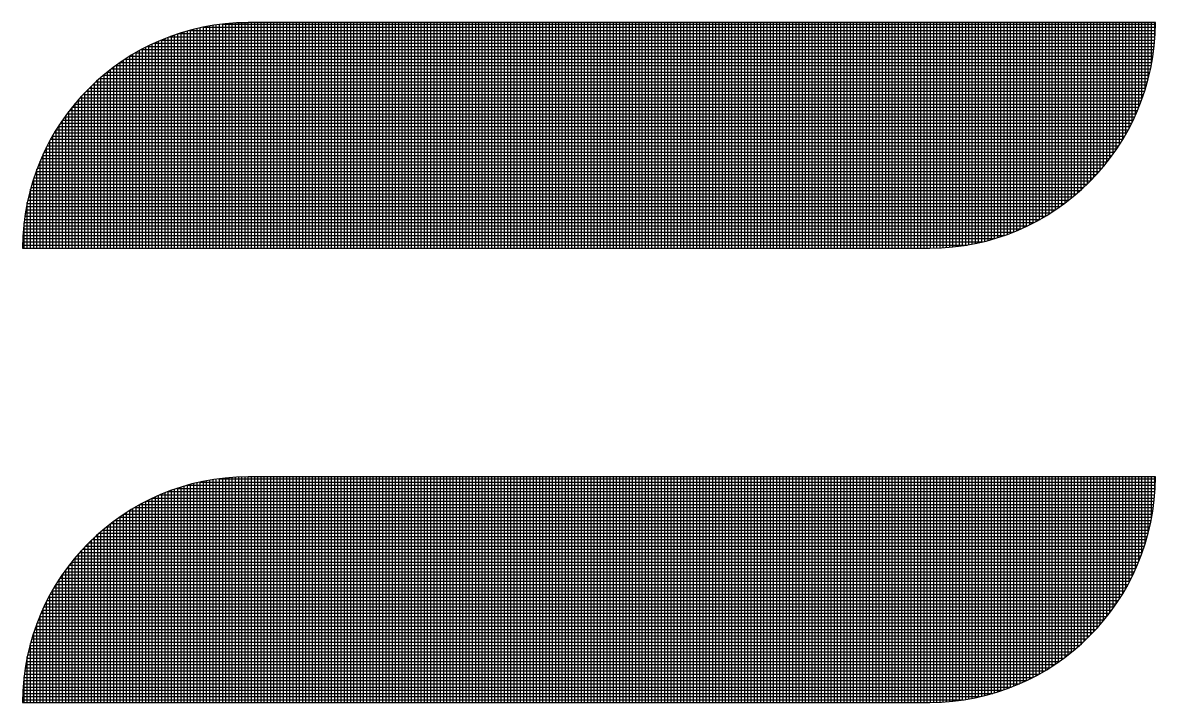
# Model space of a CAD drawing. Header units: inches. Extents: x 1131 to 1972, y 12 to 606.
# Drawn here: x 1820.33 to 1826.48, y 112.22 to 115.91 of the extents above; entities that cross this region are included whole.
import ezdxf

# ---------------------------------------------------------------- set-up
doc = ezdxf.new("R2010")
doc.units = ezdxf.units.IN
doc.header["$MEASUREMENT"] = 0
doc.layers.add('BG ÇÑ±¹Áö¿ª³\xad¹æ±â¼úÁÖ½ÄÈ¸»ç CI', color=7, linetype='Continuous')

msp = doc.modelspace()

# ---------------------------------------------------------------- linework, layer by layer
at = {"layer": 'BG ÇÑ±¹Áö¿ª³\xad¹æ±â¼úÁÖ½ÄÈ¸»ç CI', "color": 82, "linetype": 'Continuous', "lineweight": 25, "true_color": 0x35d32f}
for p, q in [((1821.2799, 114.6871), (1821.2799, 115.8778)), ((1821.2973, 114.6871), (1821.2973, 115.8817)), ((1821.3121, 115.8848), (1826.475, 115.8848)), ((1821.3146, 114.6871), (1821.3146, 115.8853)), ((1821.332, 114.6871), (1821.332, 115.8887)), ((1821.3494, 114.6871), (1821.3494, 115.8918)), ((1821.3667, 114.6871), (1821.3667, 115.8947)), ((1821.3841, 114.6871), (1821.3841, 115.8973)), ((1821.4014, 114.6871), (1821.4014, 115.8997)), ((1821.4188, 114.6871), (1821.4188, 115.9018)), ((1821.4226, 115.9022), (1826.4752, 115.9022)), ((1821.4362, 114.6871), (1821.4362, 115.9036)), ((1821.4535, 114.6871), (1821.4535, 115.9052)), ((1821.4709, 114.6871), (1821.4709, 115.9066)), ((1821.4883, 114.6871), (1821.4883, 115.9077)), ((1821.5056, 114.6871), (1821.5056, 115.9085)), ((1821.523, 114.6871), (1821.523, 115.9091)), ((1821.5404, 114.6871), (1821.5404, 115.9095)), ((1826.4752, 115.9096), (1821.5569, 115.9096)), ((1821.5577, 114.6871), (1821.5577, 115.9096)), ((1821.5751, 114.6871), (1821.5751, 115.9096)), ((1821.5925, 114.6871), (1821.5925, 115.9096)), ((1821.6098, 114.6871), (1821.6098, 115.9096)), ((1821.6272, 114.6871), (1821.6272, 115.9096)), ((1821.6446, 114.6871), (1821.6446, 115.9096)), ((1821.6619, 114.6871), (1821.6619, 115.9096)), ((1821.6793, 114.6871), (1821.6793, 115.9096)), ((1821.6966, 114.6871), (1821.6966, 115.9096)), ((1821.714, 114.6871), (1821.714, 115.9096)), ((1821.7314, 114.6871), (1821.7314, 115.9096)), ((1821.7487, 114.6871), (1821.7487, 115.9096)), ((1821.7661, 114.6871), (1821.7661, 115.9096)), ((1821.7835, 114.6871), (1821.7835, 115.9096)), ((1821.8008, 114.6871), (1821.8008, 115.9096)), ((1821.8182, 114.6871), (1821.8182, 115.9096)), ((1821.8356, 114.6871), (1821.8356, 115.9096)), ((1821.8529, 114.6871), (1821.8529, 115.9096)), ((1821.8703, 114.6871), (1821.8703, 115.9096)), ((1821.8877, 114.6871), (1821.8877, 115.9096)), ((1821.905, 114.6871), (1821.905, 115.9096)), ((1821.9224, 114.6871), (1821.9224, 115.9096)), ((1821.9397, 114.6871), (1821.9397, 115.9096)), ((1821.9571, 114.6871), (1821.9571, 115.9096)), ((1821.9745, 114.6871), (1821.9745, 115.9096)), ((1821.9918, 114.6871), (1821.9918, 115.9096)), ((1822.0092, 114.6871), (1822.0092, 115.9096)), ((1822.0266, 114.6871), (1822.0266, 115.9096)), ((1822.0439, 114.6871), (1822.0439, 115.9096)), ((1822.0613, 114.6871), (1822.0613, 115.9096)), ((1822.0787, 114.6871), (1822.0787, 115.9096)), ((1822.096, 114.6871), (1822.096, 115.9096)), ((1822.1134, 114.6871), (1822.1134, 115.9096)), ((1822.1308, 114.6871), (1822.1308, 115.9096)), ((1822.1481, 114.6871), (1822.1481, 115.9096)), ((1822.1655, 114.6871), (1822.1655, 115.9096)), ((1822.1829, 114.6871), (1822.1829, 115.9096)), ((1822.2002, 114.6871), (1822.2002, 115.9096)), ((1822.2176, 114.6871), (1822.2176, 115.9096)), ((1822.2349, 114.6871), (1822.2349, 115.9096)), ((1822.2523, 114.6871), (1822.2523, 115.9096)), ((1822.2697, 114.6871), (1822.2697, 115.9096)), ((1822.287, 114.6871), (1822.287, 115.9096)), ((1822.3044, 114.6871), (1822.3044, 115.9096)), ((1822.3218, 114.6871), (1822.3218, 115.9096)), ((1822.3391, 114.6871), (1822.3391, 115.9096)), ((1822.3565, 114.6871), (1822.3565, 115.9096)), ((1822.3739, 114.6871), (1822.3739, 115.9096)), ((1822.3912, 114.6871), (1822.3912, 115.9096)), ((1822.4086, 114.6871), (1822.4086, 115.9096)), ((1822.426, 114.6871), (1822.426, 115.9096)), ((1822.4433, 114.6871), (1822.4433, 115.9096)), ((1822.4607, 114.6871), (1822.4607, 115.9096)), ((1822.478, 114.6871), (1822.478, 115.9096)), ((1822.4954, 114.6871), (1822.4954, 115.9096)), ((1822.5128, 114.6871), (1822.5128, 115.9096)), ((1822.5301, 114.6871), (1822.5301, 115.9096)), ((1822.5475, 114.6871), (1822.5475, 115.9096)), ((1822.5649, 114.6871), (1822.5649, 115.9096)), ((1822.5822, 114.6871), (1822.5822, 115.9096)), ((1822.5996, 114.6871), (1822.5996, 115.9096)), ((1822.617, 114.6871), (1822.617, 115.9096)), ((1822.6343, 114.6871), (1822.6343, 115.9096)), ((1822.6517, 114.6871), (1822.6517, 115.9096)), ((1822.6691, 114.6871), (1822.6691, 115.9096)), ((1822.6864, 114.6871), (1822.6864, 115.9096)), ((1822.7038, 114.6871), (1822.7038, 115.9096)), ((1822.7212, 114.6871), (1822.7212, 115.9096)), ((1822.7385, 114.6871), (1822.7385, 115.9096)), ((1822.7559, 114.6871), (1822.7559, 115.9096)), ((1822.7732, 114.6871), (1822.7732, 115.9096)), ((1822.7906, 114.6871), (1822.7906, 115.9096)), ((1822.808, 114.6871), (1822.808, 115.9096)), ((1822.8253, 114.6871), (1822.8253, 115.9096)), ((1822.8427, 114.6871), (1822.8427, 115.9096)), ((1822.8601, 114.6871), (1822.8601, 115.9096)), ((1822.8774, 114.6871), (1822.8774, 115.9096)), ((1822.8948, 114.6871), (1822.8948, 115.9096)), ((1822.9122, 114.6871), (1822.9122, 115.9096)), ((1822.9295, 114.6871), (1822.9295, 115.9096)), ((1822.9469, 114.6871), (1822.9469, 115.9096)), ((1822.9643, 114.6871), (1822.9643, 115.9096)), ((1822.9816, 114.6871), (1822.9816, 115.9096)), ((1822.999, 114.6871), (1822.999, 115.9096)), ((1823.0163, 114.6871), (1823.0163, 115.9096)), ((1823.0337, 114.6871), (1823.0337, 115.9096)), ((1823.0511, 114.6871), (1823.0511, 115.9096)), ((1823.0684, 114.6871), (1823.0684, 115.9096)), ((1823.0858, 114.6871), (1823.0858, 115.9096)), ((1823.1032, 114.6871), (1823.1032, 115.9096)), ((1823.1205, 114.6871), (1823.1205, 115.9096)), ((1823.1379, 114.6871), (1823.1379, 115.9096)), ((1823.1553, 114.6871), (1823.1553, 115.9096)), ((1823.1726, 114.6871), (1823.1726, 115.9096)), ((1823.19, 114.6871), (1823.19, 115.9096)), ((1823.2074, 114.6871), (1823.2074, 115.9096)), ((1823.2247, 114.6871), (1823.2247, 115.9096)), ((1823.2421, 114.6871), (1823.2421, 115.9096)), ((1823.2595, 114.6871), (1823.2595, 115.9096)), ((1823.2768, 114.6871), (1823.2768, 115.9096)), ((1823.2942, 114.6871), (1823.2942, 115.9096)), ((1823.3115, 114.6871), (1823.3115, 115.9096)), ((1823.3289, 114.6871), (1823.3289, 115.9096)), ((1823.3463, 114.6871), (1823.3463, 115.9096)), ((1823.3636, 114.6871), (1823.3636, 115.9096)), ((1823.381, 114.6871), (1823.381, 115.9096)), ((1823.3984, 114.6871), (1823.3984, 115.9096)), ((1823.4157, 114.6871), (1823.4157, 115.9096)), ((1823.4331, 114.6871), (1823.4331, 115.9096)), ((1823.4505, 114.6871), (1823.4505, 115.9096)), ((1823.4678, 114.6871), (1823.4678, 115.9096)), ((1823.4852, 114.6871), (1823.4852, 115.9096)), ((1823.5026, 114.6871), (1823.5026, 115.9096)), ((1823.5199, 114.6871), (1823.5199, 115.9096)), ((1823.5373, 114.6871), (1823.5373, 115.9096)), ((1823.5546, 114.6871), (1823.5546, 115.9096)), ((1823.572, 114.6871), (1823.572, 115.9096)), ((1823.5894, 114.6871), (1823.5894, 115.9096)), ((1823.6067, 114.6871), (1823.6067, 115.9096)), ((1823.6241, 114.6871), (1823.6241, 115.9096)), ((1823.6415, 114.6871), (1823.6415, 115.9096)), ((1823.6588, 114.6871), (1823.6588, 115.9096)), ((1823.6762, 114.6871), (1823.6762, 115.9096)), ((1823.6936, 114.6871), (1823.6936, 115.9096)), ((1823.7109, 114.6871), (1823.7109, 115.9096)), ((1823.7283, 114.6871), (1823.7283, 115.9096)), ((1823.7457, 114.6871), (1823.7457, 115.9096)), ((1823.763, 114.6871), (1823.763, 115.9096)), ((1823.7804, 114.6871), (1823.7804, 115.9096)), ((1823.7978, 114.6871), (1823.7978, 115.9096)), ((1823.8151, 114.6871), (1823.8151, 115.9096)), ((1823.8325, 114.6871), (1823.8325, 115.9096)), ((1823.8498, 114.6871), (1823.8498, 115.9096)), ((1823.8672, 114.6871), (1823.8672, 115.9096)), ((1823.8846, 114.6871), (1823.8846, 115.9096)), ((1823.9019, 114.6871), (1823.9019, 115.9096)), ((1823.9193, 114.6871), (1823.9193, 115.9096)), ((1823.9367, 114.6871), (1823.9367, 115.9096)), ((1823.954, 114.6871), (1823.954, 115.9096)), ((1823.9714, 114.6871), (1823.9714, 115.9096)), ((1823.9888, 114.6871), (1823.9888, 115.9096)), ((1824.0061, 114.6871), (1824.0061, 115.9096)), ((1824.0235, 114.6871), (1824.0235, 115.9096)), ((1824.0409, 114.6871), (1824.0409, 115.9096)), ((1824.0582, 114.6871), (1824.0582, 115.9096)), ((1824.0756, 114.6871), (1824.0756, 115.9096)), ((1824.0929, 114.6871), (1824.0929, 115.9096)), ((1824.1103, 114.6871), (1824.1103, 115.9096)), ((1824.1277, 114.6871), (1824.1277, 115.9096)), ((1824.145, 114.6871), (1824.145, 115.9096)), ((1824.1624, 114.6871), (1824.1624, 115.9096)), ((1824.1798, 114.6871), (1824.1798, 115.9096)), ((1824.1971, 114.6871), (1824.1971, 115.9096)), ((1824.2145, 114.6871), (1824.2145, 115.9096)), ((1824.2319, 114.6871), (1824.2319, 115.9096)), ((1824.2492, 114.6871), (1824.2492, 115.9096)), ((1824.2666, 114.6871), (1824.2666, 115.9096)), ((1824.284, 114.6871), (1824.284, 115.9096)), ((1824.3013, 114.6871), (1824.3013, 115.9096)), ((1824.3187, 114.6871), (1824.3187, 115.9096)), ((1824.336, 114.6871), (1824.336, 115.9096)), ((1824.3534, 114.6871), (1824.3534, 115.9096)), ((1824.3708, 114.6871), (1824.3708, 115.9096)), ((1824.3881, 114.6871), (1824.3881, 115.9096)), ((1824.4055, 114.6871), (1824.4055, 115.9096)), ((1824.4229, 114.6871), (1824.4229, 115.9096)), ((1824.4402, 114.6871), (1824.4402, 115.9096)), ((1824.4576, 114.6871), (1824.4576, 115.9096)), ((1824.475, 114.6871), (1824.475, 115.9096)), ((1824.4923, 114.6871), (1824.4923, 115.9096)), ((1824.5097, 114.6871), (1824.5097, 115.9096)), ((1824.5271, 114.6871), (1824.5271, 115.9096)), ((1824.5444, 114.6871), (1824.5444, 115.9096)), ((1824.5618, 114.6871), (1824.5618, 115.9096)), ((1824.5792, 114.6871), (1824.5792, 115.9096)), ((1824.5965, 114.6871), (1824.5965, 115.9096)), ((1824.6139, 114.6871), (1824.6139, 115.9096)), ((1824.6312, 114.6871), (1824.6312, 115.9096)), ((1824.6486, 114.6871), (1824.6486, 115.9096)), ((1824.666, 114.6871), (1824.666, 115.9096)), ((1824.6833, 114.6871), (1824.6833, 115.9096)), ((1824.7007, 114.6871), (1824.7007, 115.9096)), ((1824.7181, 114.6871), (1824.7181, 115.9096)), ((1824.7354, 114.6871), (1824.7354, 115.9096)), ((1824.7528, 114.6871), (1824.7528, 115.9096)), ((1824.7702, 114.6871), (1824.7702, 115.9096)), ((1824.7875, 114.6871), (1824.7875, 115.9096)), ((1824.8049, 114.6871), (1824.8049, 115.9096)), ((1824.8223, 114.6871), (1824.8223, 115.9096)), ((1824.8396, 114.6871), (1824.8396, 115.9096)), ((1824.857, 114.6871), (1824.857, 115.9096)), ((1824.8743, 114.6871), (1824.8743, 115.9096)), ((1824.8917, 114.6871), (1824.8917, 115.9096)), ((1824.9091, 114.6871), (1824.9091, 115.9096)), ((1824.9264, 114.6871), (1824.9264, 115.9096)), ((1824.9438, 114.6871), (1824.9438, 115.9096)), ((1824.9612, 114.6871), (1824.9612, 115.9096)), ((1824.9785, 114.6871), (1824.9785, 115.9096)), ((1824.9959, 114.6871), (1824.9959, 115.9096)), ((1825.0133, 114.6871), (1825.0133, 115.9096)), ((1825.0306, 114.6871), (1825.0306, 115.9096)), ((1825.048, 114.6871), (1825.048, 115.9096)), ((1825.0654, 114.6871), (1825.0654, 115.9096)), ((1825.0827, 114.6871), (1825.0827, 115.9096)), ((1825.1001, 114.6871), (1825.1001, 115.9096)), ((1825.1175, 114.6871), (1825.1175, 115.9096)), ((1825.1348, 114.6871), (1825.1348, 115.9096)), ((1825.1522, 114.6871), (1825.1522, 115.9096)), ((1825.1695, 114.6871), (1825.1695, 115.9096)), ((1825.1869, 114.6871), (1825.1869, 115.9096)), ((1825.2043, 114.6871), (1825.2043, 115.9096)), ((1825.2216, 114.6871), (1825.2216, 115.9096)), ((1825.239, 114.6871), (1825.239, 115.9096)), ((1825.2564, 114.6872), (1825.2564, 115.9096)), ((1825.2737, 114.6873), (1825.2737, 115.9096)), ((1825.2911, 114.6877), (1825.2911, 115.9096)), ((1825.3085, 114.6884), (1825.3085, 115.9096)), ((1825.3258, 114.6893), (1825.3258, 115.9096)), ((1825.3432, 114.6905), (1825.3432, 115.9096)), ((1825.3606, 114.6919), (1825.3606, 115.9096)), ((1825.3779, 114.6936), (1825.3779, 115.9096)), ((1825.3953, 114.6955), (1825.3953, 115.9096)), ((1825.4126, 114.6976), (1825.4126, 115.9096)), ((1825.43, 114.7001), (1825.43, 115.9096)), ((1825.4474, 114.7027), (1825.4474, 115.9096)), ((1825.4647, 114.7057), (1825.4647, 115.9096)), ((1825.4821, 114.7088), (1825.4821, 115.9096)), ((1825.4995, 114.7123), (1825.4995, 115.9096)), ((1825.5168, 114.716), (1825.5168, 115.9096)), ((1825.5342, 114.72), (1825.5342, 115.9096)), ((1825.5516, 114.7242), (1825.5516, 115.9096)), ((1825.5689, 114.7287), (1825.5689, 115.9096)), ((1825.5863, 114.7335), (1825.5863, 115.9096)), ((1825.6037, 114.7386), (1825.6037, 115.9096)), ((1825.621, 114.7439), (1825.621, 115.9096)), ((1825.6384, 114.7496), (1825.6384, 115.9096)), ((1825.6558, 114.7555), (1825.6558, 115.9096)), ((1825.6731, 114.7617), (1825.6731, 115.9096)), ((1825.6905, 114.7682), (1825.6905, 115.9096)), ((1825.7078, 114.775), (1825.7078, 115.9096)), ((1825.7252, 114.7821), (1825.7252, 115.9096)), ((1825.7426, 114.7896), (1825.7426, 115.9096)), ((1825.7599, 114.7973), (1825.7599, 115.9096)), ((1825.7773, 114.8054), (1825.7773, 115.9096)), ((1825.7947, 114.8138), (1825.7947, 115.9096)), ((1825.812, 114.8226), (1825.812, 115.9096)), ((1825.8294, 114.8317), (1825.8294, 115.9096)), ((1825.8468, 114.8411), (1825.8468, 115.9096)), ((1825.8641, 114.851), (1825.8641, 115.9096)), ((1825.8815, 114.8612), (1825.8815, 115.9096)), ((1825.8989, 114.8718), (1825.8989, 115.9096)), ((1825.9162, 114.8828), (1825.9162, 115.9096)), ((1825.9336, 114.8943), (1825.9336, 115.9096)), ((1825.9509, 114.9061), (1825.9509, 115.9096)), ((1825.9683, 114.9184), (1825.9683, 115.9096)), ((1825.9857, 114.9312), (1825.9857, 115.9096)), ((1826.003, 114.9444), (1826.003, 115.9096)), ((1826.0204, 114.9582), (1826.0204, 115.9096)), ((1826.0378, 114.9725), (1826.0378, 115.9096)), ((1826.0551, 114.9873), (1826.0551, 115.9096)), ((1826.0725, 115.0027), (1826.0725, 115.9096)), ((1826.0899, 115.0187), (1826.0899, 115.9096)), ((1826.1072, 115.0353), (1826.1072, 115.9096)), ((1826.1246, 115.0527), (1826.1246, 115.9096)), ((1826.142, 115.0707), (1826.142, 115.9096)), ((1826.1593, 115.0895), (1826.1593, 115.9096)), ((1826.1767, 115.1091), (1826.1767, 115.9096)), ((1826.1941, 115.1296), (1826.1941, 115.9096)), ((1826.2114, 115.151), (1826.2114, 115.9096)), ((1826.2288, 115.1735), (1826.2288, 115.9096)), ((1826.2461, 115.1971), (1826.2461, 115.9096)), ((1826.2635, 115.222), (1826.2635, 115.9096)), ((1826.2809, 115.2482), (1826.2809, 115.9096)), ((1826.2982, 115.276), (1826.2982, 115.9096)), ((1826.3156, 115.3056), (1826.3156, 115.9096)), ((1826.333, 115.3372), (1826.333, 115.9096)), ((1826.3503, 115.3713), (1826.3503, 115.9096)), ((1826.3677, 115.4082), (1826.3677, 115.9096)), ((1826.3851, 115.4488), (1826.3851, 115.9096)), ((1826.4024, 115.494), (1826.4024, 115.9096)), ((1826.4198, 115.5456), (1826.4198, 115.9096)), ((1826.4372, 115.6068), (1826.4372, 115.9096)), ((1826.4545, 115.6855), (1826.4545, 115.9096)), ((1826.4719, 115.8191), (1826.4719, 115.9096)), ((1821.0863, 115.8154), (1826.4716, 115.8154)), ((1821.0889, 114.6871), (1821.0889, 115.8165)), ((1821.1063, 114.6871), (1821.1063, 115.8235)), ((1821.1236, 114.6871), (1821.1236, 115.8302)), ((1821.1303, 115.8327), (1826.4728, 115.8327)), ((1821.141, 114.6871), (1821.141, 115.8367)), ((1821.1583, 114.6871), (1821.1583, 115.8428)), ((1821.1757, 114.6871), (1821.1757, 115.8486)), ((1821.1802, 115.8501), (1826.4738, 115.8501)), ((1821.1931, 114.6871), (1821.1931, 115.8542)), ((1821.2104, 114.6871), (1821.2104, 115.8595)), ((1821.2278, 114.6871), (1821.2278, 115.8645)), ((1821.2387, 115.8675), (1826.4745, 115.8675)), ((1821.2452, 114.6871), (1821.2452, 115.8692)), ((1821.2625, 114.6871), (1821.2625, 115.8736)), ((1820.9673, 114.6871), (1820.9673, 115.758)), ((1820.977, 115.7633), (1826.4664, 115.7633)), ((1820.9847, 114.6871), (1820.9847, 115.7674)), ((1821.0021, 114.6871), (1821.0021, 115.7764)), ((1821.0104, 115.7806), (1826.4684, 115.7806)), ((1821.0194, 114.6871), (1821.0194, 115.7851)), ((1821.0368, 114.6871), (1821.0368, 115.7934)), ((1821.0466, 115.798), (1826.4701, 115.798)), ((1821.0542, 114.6871), (1821.0542, 115.8014)), ((1821.0715, 114.6871), (1821.0715, 115.8091)), ((1820.8632, 114.6871), (1820.8632, 115.6937)), ((1820.8634, 115.6938), (1826.456, 115.6938)), ((1820.8805, 114.6871), (1820.8805, 115.7054)), ((1820.8893, 115.7112), (1826.459, 115.7112)), ((1820.8979, 114.6871), (1820.8979, 115.7167)), ((1820.9152, 114.6871), (1820.9152, 115.7277)), ((1820.9167, 115.7285), (1826.4618, 115.7285)), ((1820.9326, 114.6871), (1820.9326, 115.7382)), ((1820.9458, 115.7459), (1826.4642, 115.7459)), ((1820.95, 114.6871), (1820.95, 115.7483)), ((1820.7932, 115.6417), (1826.4455, 115.6417)), ((1820.7937, 114.6871), (1820.7937, 115.6421)), ((1820.8111, 114.6871), (1820.8111, 115.6557)), ((1820.8155, 115.6591), (1826.4493, 115.6591)), ((1820.8284, 114.6871), (1820.8284, 115.6688)), ((1820.8388, 115.6764), (1826.4528, 115.6764)), ((1820.8458, 114.6871), (1820.8458, 115.6815)), ((1820.7137, 115.5723), (1826.4278, 115.5723)), ((1820.7242, 114.6871), (1820.7242, 115.5822)), ((1820.7323, 115.5896), (1826.4326, 115.5896)), ((1820.7416, 114.6871), (1820.7416, 115.598)), ((1820.7517, 115.607), (1826.4372, 115.607)), ((1820.759, 114.6871), (1820.759, 115.6133)), ((1820.772, 115.6243), (1826.4415, 115.6243)), ((1820.7763, 114.6871), (1820.7763, 115.6279)), ((1820.6548, 114.6871), (1820.6548, 115.5121)), ((1820.6622, 115.5202), (1826.4116, 115.5202)), ((1820.6721, 114.6871), (1820.6721, 115.5307)), ((1820.6787, 115.5375), (1826.4172, 115.5375)), ((1820.6895, 114.6871), (1820.6895, 115.5485)), ((1820.6959, 115.5549), (1826.4226, 115.5549)), ((1820.7069, 114.6871), (1820.7069, 115.5657)), ((1820.6022, 115.4507), (1826.3858, 115.4507)), ((1820.6027, 114.6871), (1820.6027, 115.4513)), ((1820.6164, 115.4681), (1826.3927, 115.4681)), ((1820.62, 114.6871), (1820.62, 115.4724)), ((1820.6311, 115.4854), (1826.3993, 115.4854)), ((1820.6374, 114.6871), (1820.6374, 115.4927)), ((1820.6464, 115.5028), (1826.4056, 115.5028)), ((1820.5628, 115.3986), (1826.3633, 115.3986)), ((1820.568, 114.6871), (1820.568, 115.4057)), ((1820.5755, 115.416), (1826.3711, 115.416)), ((1820.5853, 114.6871), (1820.5853, 115.429)), ((1820.5886, 115.4333), (1826.3787, 115.4333)), ((1820.5159, 114.6871), (1820.5159, 115.3279)), ((1820.5166, 115.3292), (1826.3287, 115.3292)), ((1820.5275, 115.3465), (1826.3378, 115.3465)), ((1820.5332, 114.6871), (1820.5332, 115.3553)), ((1820.5389, 115.3639), (1826.3467, 115.3639)), ((1820.5506, 115.3812), (1826.3552, 115.3812)), ((1820.5506, 114.6871), (1820.5506, 115.3812)), ((1820.4811, 114.6871), (1820.4811, 115.2678)), ((1820.4862, 115.2771), (1826.2989, 115.2771)), ((1820.496, 115.2944), (1826.3092, 115.2944)), ((1820.4985, 114.6871), (1820.4985, 115.2988)), ((1820.5061, 115.3118), (1826.3191, 115.3118)), ((1820.4508, 115.2076), (1826.2536, 115.2076)), ((1820.4591, 115.225), (1826.2655, 115.225)), ((1820.4638, 114.6871), (1820.4638, 115.2344)), ((1820.4678, 115.2423), (1826.2771, 115.2423)), ((1820.4768, 115.2597), (1826.2882, 115.2597)), ((1820.4277, 115.1555), (1826.2149, 115.1555)), ((1820.429, 114.6871), (1820.429, 115.1587)), ((1820.4351, 115.1729), (1826.2283, 115.1729)), ((1820.4428, 115.1902), (1826.2412, 115.1902)), ((1820.4464, 114.6871), (1820.4464, 115.1982)), ((1820.4014, 115.086), (1826.1562, 115.086)), ((1820.4075, 115.1034), (1826.1717, 115.1034)), ((1820.4117, 114.6871), (1820.4117, 115.1148)), ((1820.4139, 115.1208), (1826.1867, 115.1208)), ((1820.4207, 115.1381), (1826.2011, 115.1381)), ((1820.3847, 115.034), (1826.1058, 115.034)), ((1820.3899, 115.0513), (1826.1233, 115.0513)), ((1820.3943, 114.6871), (1820.3943, 115.065)), ((1820.3955, 115.0687), (1826.1401, 115.0687)), ((1820.3663, 114.9645), (1826.0281, 114.9645)), ((1820.3705, 114.9819), (1826.0488, 114.9819)), ((1820.375, 114.9992), (1826.0686, 114.9992)), ((1820.3769, 114.6871), (1820.3769, 115.0067)), ((1820.3797, 115.0166), (1826.0876, 115.0166)), ((1820.3523, 114.895), (1825.9347, 114.895)), ((1820.3554, 114.9124), (1825.9599, 114.9124)), ((1820.3588, 114.9298), (1825.9838, 114.9298)), ((1820.3596, 114.6871), (1820.3596, 114.9338)), ((1820.3624, 114.9471), (1826.0065, 114.9471)), ((1820.3444, 114.8429), (1825.85, 114.8429)), ((1820.3468, 114.8603), (1825.88, 114.8603)), ((1820.3494, 114.8777), (1825.9082, 114.8777)), ((1820.3375, 114.7735), (1825.7041, 114.7735)), ((1820.3389, 114.7909), (1825.7455, 114.7909)), ((1820.3405, 114.8082), (1825.7832, 114.8082)), ((1820.3422, 114.6871), (1820.3422, 114.8248)), ((1820.3423, 114.8256), (1825.8179, 114.8256)), ((1820.3349, 114.7214), (1825.5401, 114.7214)), ((1820.3355, 114.7388), (1825.6043, 114.7388)), ((1820.3364, 114.7561), (1825.6576, 114.7561)), ((1820.3344, 114.6871), (1825.2528, 114.6871)), ((1820.3346, 114.704), (1825.4553, 114.704))]:
    msp.add_line(p, q, dxfattribs=at)
at = {"layer": 'BG ÇÑ±¹Áö¿ª³\xad¹æ±â¼úÁÖ½ÄÈ¸»ç CI', "color": 30, "linetype": 'Continuous', "lineweight": 25, "true_color": 0xfd8204}
for p, q in [((1821.3146, 112.2245), (1821.3146, 113.4227)), ((1821.332, 112.2245), (1821.332, 113.4261)), ((1821.3494, 112.2245), (1821.3494, 113.4292)), ((1821.3667, 112.2245), (1821.3667, 113.432)), ((1821.3841, 112.2245), (1821.3841, 113.4346)), ((1821.397, 113.4364), (1826.4752, 113.4364)), ((1821.4014, 112.2245), (1821.4014, 113.437)), ((1821.4188, 112.2245), (1821.4188, 113.4391)), ((1821.4362, 112.2245), (1821.4362, 113.4409)), ((1821.4535, 112.2245), (1821.4535, 113.4425)), ((1821.4709, 112.2245), (1821.4709, 113.4439)), ((1821.4883, 112.2245), (1821.4883, 113.445)), ((1821.5056, 112.2245), (1821.5056, 113.4458)), ((1821.523, 112.2245), (1821.523, 113.4465)), ((1821.5404, 112.2245), (1821.5404, 113.4468)), ((1826.4752, 113.4469), (1821.5569, 113.4469)), ((1821.5577, 112.2245), (1821.5577, 113.4469)), ((1821.5751, 112.2245), (1821.5751, 113.4469)), ((1821.5925, 112.2245), (1821.5925, 113.4469)), ((1821.6098, 112.2245), (1821.6098, 113.4469)), ((1821.6272, 112.2245), (1821.6272, 113.4469)), ((1821.6446, 112.2245), (1821.6446, 113.4469)), ((1821.6619, 112.2245), (1821.6619, 113.4469)), ((1821.6793, 112.2245), (1821.6793, 113.4469)), ((1821.6966, 112.2245), (1821.6966, 113.4469)), ((1821.714, 112.2245), (1821.714, 113.4469)), ((1821.7314, 112.2245), (1821.7314, 113.4469)), ((1821.7487, 112.2245), (1821.7487, 113.4469)), ((1821.7661, 112.2245), (1821.7661, 113.4469)), ((1821.7835, 112.2245), (1821.7835, 113.4469)), ((1821.8008, 112.2245), (1821.8008, 113.4469)), ((1821.8182, 112.2245), (1821.8182, 113.4469)), ((1821.8356, 112.2245), (1821.8356, 113.4469)), ((1821.8529, 112.2245), (1821.8529, 113.4469)), ((1821.8703, 112.2245), (1821.8703, 113.4469)), ((1821.8877, 112.2245), (1821.8877, 113.4469)), ((1821.905, 112.2245), (1821.905, 113.4469)), ((1821.9224, 112.2245), (1821.9224, 113.4469)), ((1821.9397, 112.2245), (1821.9397, 113.4469)), ((1821.9571, 112.2245), (1821.9571, 113.4469)), ((1821.9745, 112.2245), (1821.9745, 113.4469)), ((1821.9918, 112.2245), (1821.9918, 113.4469)), ((1822.0092, 112.2245), (1822.0092, 113.4469)), ((1822.0266, 112.2245), (1822.0266, 113.4469)), ((1822.0439, 112.2245), (1822.0439, 113.4469)), ((1822.0613, 112.2245), (1822.0613, 113.4469)), ((1822.0787, 112.2245), (1822.0787, 113.4469)), ((1822.096, 112.2245), (1822.096, 113.4469)), ((1822.1134, 112.2245), (1822.1134, 113.4469)), ((1822.1308, 112.2245), (1822.1308, 113.4469)), ((1822.1481, 112.2245), (1822.1481, 113.4469)), ((1822.1655, 112.2245), (1822.1655, 113.4469)), ((1822.1829, 112.2245), (1822.1829, 113.4469)), ((1822.2002, 112.2245), (1822.2002, 113.4469)), ((1822.2176, 112.2245), (1822.2176, 113.4469)), ((1822.2349, 112.2245), (1822.2349, 113.4469)), ((1822.2523, 112.2245), (1822.2523, 113.4469)), ((1822.2697, 112.2245), (1822.2697, 113.4469)), ((1822.287, 112.2245), (1822.287, 113.4469)), ((1822.3044, 112.2245), (1822.3044, 113.4469)), ((1822.3218, 112.2245), (1822.3218, 113.4469)), ((1822.3391, 112.2245), (1822.3391, 113.4469)), ((1822.3565, 112.2245), (1822.3565, 113.4469)), ((1822.3739, 112.2245), (1822.3739, 113.4469)), ((1822.3912, 112.2245), (1822.3912, 113.4469)), ((1822.4086, 112.2245), (1822.4086, 113.4469)), ((1822.426, 112.2245), (1822.426, 113.4469)), ((1822.4433, 112.2245), (1822.4433, 113.4469)), ((1822.4607, 112.2245), (1822.4607, 113.4469)), ((1822.478, 112.2245), (1822.478, 113.4469)), ((1822.4954, 112.2245), (1822.4954, 113.4469)), ((1822.5128, 112.2245), (1822.5128, 113.4469)), ((1822.5301, 112.2245), (1822.5301, 113.4469)), ((1822.5475, 112.2245), (1822.5475, 113.4469)), ((1822.5649, 112.2245), (1822.5649, 113.4469)), ((1822.5822, 112.2245), (1822.5822, 113.4469)), ((1822.5996, 112.2245), (1822.5996, 113.4469)), ((1822.617, 112.2245), (1822.617, 113.4469)), ((1822.6343, 112.2245), (1822.6343, 113.4469)), ((1822.6517, 112.2245), (1822.6517, 113.4469)), ((1822.6691, 112.2245), (1822.6691, 113.4469)), ((1822.6864, 112.2245), (1822.6864, 113.4469)), ((1822.7038, 112.2245), (1822.7038, 113.4469)), ((1822.7212, 112.2245), (1822.7212, 113.4469)), ((1822.7385, 112.2245), (1822.7385, 113.4469)), ((1822.7559, 112.2245), (1822.7559, 113.4469)), ((1822.7732, 112.2245), (1822.7732, 113.4469)), ((1822.7906, 112.2245), (1822.7906, 113.4469)), ((1822.808, 112.2245), (1822.808, 113.4469)), ((1822.8253, 112.2245), (1822.8253, 113.4469)), ((1822.8427, 112.2245), (1822.8427, 113.4469)), ((1822.8601, 112.2245), (1822.8601, 113.4469)), ((1822.8774, 112.2245), (1822.8774, 113.4469)), ((1822.8948, 112.2245), (1822.8948, 113.4469)), ((1822.9122, 112.2245), (1822.9122, 113.4469)), ((1822.9295, 112.2245), (1822.9295, 113.4469)), ((1822.9469, 112.2245), (1822.9469, 113.4469)), ((1822.9643, 112.2245), (1822.9643, 113.4469)), ((1822.9816, 112.2245), (1822.9816, 113.4469)), ((1822.999, 112.2245), (1822.999, 113.4469)), ((1823.0163, 112.2245), (1823.0163, 113.4469)), ((1823.0337, 112.2245), (1823.0337, 113.4469)), ((1823.0511, 112.2245), (1823.0511, 113.4469)), ((1823.0684, 112.2245), (1823.0684, 113.4469)), ((1823.0858, 112.2245), (1823.0858, 113.4469)), ((1823.1032, 112.2245), (1823.1032, 113.4469)), ((1823.1205, 112.2245), (1823.1205, 113.4469)), ((1823.1379, 112.2245), (1823.1379, 113.4469)), ((1823.1553, 112.2245), (1823.1553, 113.4469)), ((1823.1726, 112.2245), (1823.1726, 113.4469)), ((1823.19, 112.2245), (1823.19, 113.4469)), ((1823.2074, 112.2245), (1823.2074, 113.4469)), ((1823.2247, 112.2245), (1823.2247, 113.4469)), ((1823.2421, 112.2245), (1823.2421, 113.4469)), ((1823.2595, 112.2245), (1823.2595, 113.4469)), ((1823.2768, 112.2245), (1823.2768, 113.4469)), ((1823.2942, 112.2245), (1823.2942, 113.4469)), ((1823.3115, 112.2245), (1823.3115, 113.4469)), ((1823.3289, 112.2245), (1823.3289, 113.4469)), ((1823.3463, 112.2245), (1823.3463, 113.4469)), ((1823.3636, 112.2245), (1823.3636, 113.4469)), ((1823.381, 112.2245), (1823.381, 113.4469)), ((1823.3984, 112.2245), (1823.3984, 113.4469)), ((1823.4157, 112.2245), (1823.4157, 113.4469)), ((1823.4331, 112.2245), (1823.4331, 113.4469)), ((1823.4505, 112.2245), (1823.4505, 113.4469)), ((1823.4678, 112.2245), (1823.4678, 113.4469)), ((1823.4852, 112.2245), (1823.4852, 113.4469)), ((1823.5026, 112.2245), (1823.5026, 113.4469)), ((1823.5199, 112.2245), (1823.5199, 113.4469)), ((1823.5373, 112.2245), (1823.5373, 113.4469)), ((1823.5546, 112.2245), (1823.5546, 113.4469)), ((1823.572, 112.2245), (1823.572, 113.4469)), ((1823.5894, 112.2245), (1823.5894, 113.4469)), ((1823.6067, 112.2245), (1823.6067, 113.4469)), ((1823.6241, 112.2245), (1823.6241, 113.4469)), ((1823.6415, 112.2245), (1823.6415, 113.4469)), ((1823.6588, 112.2245), (1823.6588, 113.4469)), ((1823.6762, 112.2245), (1823.6762, 113.4469)), ((1823.6936, 112.2245), (1823.6936, 113.4469)), ((1823.7109, 112.2245), (1823.7109, 113.4469)), ((1823.7283, 112.2245), (1823.7283, 113.4469)), ((1823.7457, 112.2245), (1823.7457, 113.4469)), ((1823.763, 112.2245), (1823.763, 113.4469)), ((1823.7804, 112.2245), (1823.7804, 113.4469)), ((1823.7978, 112.2245), (1823.7978, 113.4469)), ((1823.8151, 112.2245), (1823.8151, 113.4469)), ((1823.8325, 112.2245), (1823.8325, 113.4469)), ((1823.8498, 112.2245), (1823.8498, 113.4469)), ((1823.8672, 112.2245), (1823.8672, 113.4469)), ((1823.8846, 112.2245), (1823.8846, 113.4469)), ((1823.9019, 112.2245), (1823.9019, 113.4469)), ((1823.9193, 112.2245), (1823.9193, 113.4469)), ((1823.9367, 112.2245), (1823.9367, 113.4469)), ((1823.954, 112.2245), (1823.954, 113.4469)), ((1823.9714, 112.2245), (1823.9714, 113.4469)), ((1823.9888, 112.2245), (1823.9888, 113.4469)), ((1824.0061, 112.2245), (1824.0061, 113.4469)), ((1824.0235, 112.2245), (1824.0235, 113.4469)), ((1824.0409, 112.2245), (1824.0409, 113.4469)), ((1824.0582, 112.2245), (1824.0582, 113.4469)), ((1824.0756, 112.2245), (1824.0756, 113.4469)), ((1824.0929, 112.2245), (1824.0929, 113.4469)), ((1824.1103, 112.2245), (1824.1103, 113.4469)), ((1824.1277, 112.2245), (1824.1277, 113.4469)), ((1824.145, 112.2245), (1824.145, 113.4469)), ((1824.1624, 112.2245), (1824.1624, 113.4469)), ((1824.1798, 112.2245), (1824.1798, 113.4469)), ((1824.1971, 112.2245), (1824.1971, 113.4469)), ((1824.2145, 112.2245), (1824.2145, 113.4469)), ((1824.2319, 112.2245), (1824.2319, 113.4469)), ((1824.2492, 112.2245), (1824.2492, 113.4469)), ((1824.2666, 112.2245), (1824.2666, 113.4469)), ((1824.284, 112.2245), (1824.284, 113.4469)), ((1824.3013, 112.2245), (1824.3013, 113.4469)), ((1824.3187, 112.2245), (1824.3187, 113.4469)), ((1824.336, 112.2245), (1824.336, 113.4469)), ((1824.3534, 112.2245), (1824.3534, 113.4469)), ((1824.3708, 112.2245), (1824.3708, 113.4469)), ((1824.3881, 112.2245), (1824.3881, 113.4469)), ((1824.4055, 112.2245), (1824.4055, 113.4469)), ((1824.4229, 112.2245), (1824.4229, 113.4469)), ((1824.4402, 112.2245), (1824.4402, 113.4469)), ((1824.4576, 112.2245), (1824.4576, 113.4469)), ((1824.475, 112.2245), (1824.475, 113.4469)), ((1824.4923, 112.2245), (1824.4923, 113.4469)), ((1824.5097, 112.2245), (1824.5097, 113.4469)), ((1824.5271, 112.2245), (1824.5271, 113.4469)), ((1824.5444, 112.2245), (1824.5444, 113.4469)), ((1824.5618, 112.2245), (1824.5618, 113.4469)), ((1824.5792, 112.2245), (1824.5792, 113.4469)), ((1824.5965, 112.2245), (1824.5965, 113.4469)), ((1824.6139, 112.2245), (1824.6139, 113.4469)), ((1824.6312, 112.2245), (1824.6312, 113.4469)), ((1824.6486, 112.2245), (1824.6486, 113.4469)), ((1824.666, 112.2245), (1824.666, 113.4469)), ((1824.6833, 112.2245), (1824.6833, 113.4469)), ((1824.7007, 112.2245), (1824.7007, 113.4469)), ((1824.7181, 112.2245), (1824.7181, 113.4469)), ((1824.7354, 112.2245), (1824.7354, 113.4469)), ((1824.7528, 112.2245), (1824.7528, 113.4469)), ((1824.7702, 112.2245), (1824.7702, 113.4469)), ((1824.7875, 112.2245), (1824.7875, 113.4469)), ((1824.8049, 112.2245), (1824.8049, 113.4469)), ((1824.8223, 112.2245), (1824.8223, 113.4469)), ((1824.8396, 112.2245), (1824.8396, 113.4469)), ((1824.857, 112.2245), (1824.857, 113.4469)), ((1824.8743, 112.2245), (1824.8743, 113.4469)), ((1824.8917, 112.2245), (1824.8917, 113.4469)), ((1824.9091, 112.2245), (1824.9091, 113.4469)), ((1824.9264, 112.2245), (1824.9264, 113.4469)), ((1824.9438, 112.2245), (1824.9438, 113.4469)), ((1824.9612, 112.2245), (1824.9612, 113.4469)), ((1824.9785, 112.2245), (1824.9785, 113.4469)), ((1824.9959, 112.2245), (1824.9959, 113.4469)), ((1825.0133, 112.2245), (1825.0133, 113.4469)), ((1825.0306, 112.2245), (1825.0306, 113.4469)), ((1825.048, 112.2245), (1825.048, 113.4469)), ((1825.0654, 112.2245), (1825.0654, 113.4469)), ((1825.0827, 112.2245), (1825.0827, 113.4469)), ((1825.1001, 112.2245), (1825.1001, 113.4469)), ((1825.1175, 112.2245), (1825.1175, 113.4469)), ((1825.1348, 112.2245), (1825.1348, 113.4469)), ((1825.1522, 112.2245), (1825.1522, 113.4469)), ((1825.1695, 112.2245), (1825.1695, 113.4469)), ((1825.1869, 112.2245), (1825.1869, 113.4469)), ((1825.2043, 112.2245), (1825.2043, 113.4469)), ((1825.2216, 112.2245), (1825.2216, 113.4469)), ((1825.239, 112.2245), (1825.239, 113.4469)), ((1825.2564, 112.2245), (1825.2564, 113.4469)), ((1825.2737, 112.2247), (1825.2737, 113.4469)), ((1825.2911, 112.2251), (1825.2911, 113.4469)), ((1825.3085, 112.2258), (1825.3085, 113.4469)), ((1825.3258, 112.2267), (1825.3258, 113.4469)), ((1825.3432, 112.2278), (1825.3432, 113.4469)), ((1825.3606, 112.2293), (1825.3606, 113.4469)), ((1825.3779, 112.2309), (1825.3779, 113.4469)), ((1825.3953, 112.2328), (1825.3953, 113.4469)), ((1825.4126, 112.235), (1825.4126, 113.4469)), ((1825.43, 112.2374), (1825.43, 113.4469)), ((1825.4474, 112.2401), (1825.4474, 113.4469)), ((1825.4647, 112.243), (1825.4647, 113.4469)), ((1825.4821, 112.2462), (1825.4821, 113.4469)), ((1825.4995, 112.2496), (1825.4995, 113.4469)), ((1825.5168, 112.2533), (1825.5168, 113.4469)), ((1825.5342, 112.2573), (1825.5342, 113.4469)), ((1825.5516, 112.2616), (1825.5516, 113.4469)), ((1825.5689, 112.2661), (1825.5689, 113.4469)), ((1825.5863, 112.2709), (1825.5863, 113.4469)), ((1825.6037, 112.2759), (1825.6037, 113.4469)), ((1825.621, 112.2813), (1825.621, 113.4469)), ((1825.6384, 112.2869), (1825.6384, 113.4469)), ((1825.6558, 112.2928), (1825.6558, 113.4469)), ((1825.6731, 112.299), (1825.6731, 113.4469)), ((1825.6905, 112.3055), (1825.6905, 113.4469)), ((1825.7078, 112.3123), (1825.7078, 113.4469)), ((1825.7252, 112.3195), (1825.7252, 113.4469)), ((1825.7426, 112.3269), (1825.7426, 113.4469)), ((1825.7599, 112.3346), (1825.7599, 113.4469)), ((1825.7773, 112.3427), (1825.7773, 113.4469)), ((1825.7947, 112.3511), (1825.7947, 113.4469)), ((1825.812, 112.3599), (1825.812, 113.4469)), ((1825.8294, 112.369), (1825.8294, 113.4469)), ((1825.8468, 112.3785), (1825.8468, 113.4469)), ((1825.8641, 112.3883), (1825.8641, 113.4469)), ((1825.8815, 112.3985), (1825.8815, 113.4469)), ((1825.8989, 112.4092), (1825.8989, 113.4469)), ((1825.9162, 112.4202), (1825.9162, 113.4469)), ((1825.9336, 112.4316), (1825.9336, 113.4469)), ((1825.9509, 112.4435), (1825.9509, 113.4469)), ((1825.9683, 112.4558), (1825.9683, 113.4469)), ((1825.9857, 112.4685), (1825.9857, 113.4469)), ((1826.003, 112.4818), (1826.003, 113.4469)), ((1826.0204, 112.4955), (1826.0204, 113.4469)), ((1826.0378, 112.5098), (1826.0378, 113.4469)), ((1826.0551, 112.5246), (1826.0551, 113.4469)), ((1826.0725, 112.54), (1826.0725, 113.4469)), ((1826.0899, 112.556), (1826.0899, 113.4469)), ((1826.1072, 112.5727), (1826.1072, 113.4469)), ((1826.1246, 112.59), (1826.1246, 113.4469)), ((1826.142, 112.608), (1826.142, 113.4469)), ((1826.1593, 112.6268), (1826.1593, 113.4469)), ((1826.1767, 112.6464), (1826.1767, 113.4469)), ((1826.1941, 112.6669), (1826.1941, 113.4469)), ((1826.2114, 112.6884), (1826.2114, 113.4469)), ((1826.2288, 112.7108), (1826.2288, 113.4469)), ((1826.2461, 112.7345), (1826.2461, 113.4469)), ((1826.2635, 112.7593), (1826.2635, 113.4469)), ((1826.2809, 112.7856), (1826.2809, 113.4469)), ((1826.2982, 112.8134), (1826.2982, 113.4469)), ((1826.3156, 112.8429), (1826.3156, 113.4469)), ((1826.333, 112.8746), (1826.333, 113.4469)), ((1826.3503, 112.9086), (1826.3503, 113.4469)), ((1826.3677, 112.9456), (1826.3677, 113.4469)), ((1826.3851, 112.9861), (1826.3851, 113.4469)), ((1826.4024, 113.0313), (1826.4024, 113.4469)), ((1826.4198, 113.0829), (1826.4198, 113.4469)), ((1826.4372, 113.1442), (1826.4372, 113.4469)), ((1826.4545, 113.2228), (1826.4545, 113.4469)), ((1826.4719, 113.3564), (1826.4719, 113.4469)), ((1821.1063, 112.2245), (1821.1063, 113.3608)), ((1821.122, 113.367), (1826.4726, 113.367)), ((1821.1236, 112.2245), (1821.1236, 113.3676)), ((1821.141, 112.2245), (1821.141, 113.374)), ((1821.1583, 112.2245), (1821.1583, 113.3801)), ((1821.1707, 113.3843), (1826.4736, 113.3843)), ((1821.1757, 112.2245), (1821.1757, 113.386)), ((1821.1931, 112.2245), (1821.1931, 113.3915)), ((1821.2104, 112.2245), (1821.2104, 113.3968)), ((1821.2274, 113.4017), (1826.4744, 113.4017)), ((1821.2278, 112.2245), (1821.2278, 113.4018)), ((1821.2452, 112.2245), (1821.2452, 113.4065)), ((1821.2625, 112.2245), (1821.2625, 113.411)), ((1821.2799, 112.2245), (1821.2799, 113.4151)), ((1821.2973, 112.2245), (1821.2973, 113.419)), ((1821.2974, 113.4191), (1826.4749, 113.4191)), ((1820.9847, 112.2245), (1820.9847, 113.3047)), ((1821.0021, 112.2245), (1821.0021, 113.3138)), ((1821.0042, 113.3149), (1826.4681, 113.3149)), ((1821.0194, 112.2245), (1821.0194, 113.3224)), ((1821.0368, 112.2245), (1821.0368, 113.3308)), ((1821.0399, 113.3322), (1826.4698, 113.3322)), ((1821.0542, 112.2245), (1821.0542, 113.3388)), ((1821.0715, 112.2245), (1821.0715, 113.3464)), ((1821.0789, 113.3496), (1826.4714, 113.3496)), ((1821.0889, 112.2245), (1821.0889, 113.3538)), ((1820.8805, 112.2245), (1820.8805, 113.2428)), ((1820.8845, 113.2454), (1826.4585, 113.2454)), ((1820.8979, 112.2245), (1820.8979, 113.2541)), ((1820.9117, 113.2628), (1826.4613, 113.2628)), ((1820.9152, 112.2245), (1820.9152, 113.265)), ((1820.9326, 112.2245), (1820.9326, 113.2755)), ((1820.9405, 113.2801), (1826.4638, 113.2801)), ((1820.95, 112.2245), (1820.95, 113.2856)), ((1820.9673, 112.2245), (1820.9673, 113.2954)), ((1820.9712, 113.2975), (1826.4661, 113.2975)), ((1820.7894, 113.176), (1826.4448, 113.176)), ((1820.7937, 112.2245), (1820.7937, 113.1794)), ((1820.8111, 112.2245), (1820.8111, 113.193)), ((1820.8114, 113.1933), (1826.4486, 113.1933)), ((1820.8284, 112.2245), (1820.8284, 113.2062)), ((1820.8345, 113.2107), (1826.4522, 113.2107)), ((1820.8458, 112.2245), (1820.8458, 113.2188)), ((1820.8589, 113.228), (1826.4555, 113.228)), ((1820.8632, 112.2245), (1820.8632, 113.231)), ((1820.7242, 112.2245), (1820.7242, 113.1195)), ((1820.7289, 113.1239), (1826.4318, 113.1239)), ((1820.7416, 112.2245), (1820.7416, 113.1353)), ((1820.7482, 113.1412), (1826.4364, 113.1412)), ((1820.759, 112.2245), (1820.759, 113.1506)), ((1820.7683, 113.1586), (1826.4407, 113.1586)), ((1820.7763, 112.2245), (1820.7763, 113.1653)), ((1820.6593, 113.0544), (1826.4105, 113.0544)), ((1820.6721, 112.2245), (1820.6721, 113.068)), ((1820.6757, 113.0718), (1826.4162, 113.0718)), ((1820.6895, 112.2245), (1820.6895, 113.0859)), ((1820.6927, 113.0891), (1826.4217, 113.0891)), ((1820.7069, 112.2245), (1820.7069, 113.103)), ((1820.7105, 113.1065), (1826.4269, 113.1065)), ((1820.6138, 113.0023), (1826.3915, 113.0023)), ((1820.62, 112.2245), (1820.62, 113.0098)), ((1820.6284, 113.0197), (1826.3981, 113.0197)), ((1820.6374, 112.2245), (1820.6374, 113.0301)), ((1820.6436, 113.037), (1826.4045, 113.037)), ((1820.6548, 112.2245), (1820.6548, 113.0495)), ((1820.5606, 112.9329), (1826.3619, 112.9329)), ((1820.568, 112.2245), (1820.568, 112.9431)), ((1820.5732, 112.9502), (1826.3698, 112.9502)), ((1820.5853, 112.2245), (1820.5853, 112.9664)), ((1820.5862, 112.9676), (1826.3773, 112.9676)), ((1820.5998, 112.9849), (1826.3846, 112.9849)), ((1820.6027, 112.2245), (1820.6027, 112.9886)), ((1820.5255, 112.8808), (1826.3362, 112.8808)), ((1820.5332, 112.2245), (1820.5332, 112.8927)), ((1820.5368, 112.8981), (1826.3451, 112.8981)), ((1820.5485, 112.9155), (1826.3537, 112.9155)), ((1820.5506, 112.2245), (1820.5506, 112.9186)), ((1820.4845, 112.8113), (1826.297, 112.8113)), ((1820.4942, 112.8287), (1826.3074, 112.8287)), ((1820.4985, 112.2245), (1820.4985, 112.8362)), ((1820.5042, 112.846), (1826.3174, 112.846)), ((1820.5147, 112.8634), (1826.327, 112.8634)), ((1820.5159, 112.2245), (1820.5159, 112.8653)), ((1820.4576, 112.7592), (1826.2634, 112.7592)), ((1820.4638, 112.2245), (1820.4638, 112.7717)), ((1820.4662, 112.7766), (1826.275, 112.7766)), ((1820.4752, 112.7939), (1826.2862, 112.7939)), ((1820.4811, 112.2245), (1820.4811, 112.8051)), ((1820.4264, 112.6897), (1826.2125, 112.6897)), ((1820.429, 112.2245), (1820.429, 112.696)), ((1820.4337, 112.7071), (1826.226, 112.7071)), ((1820.4414, 112.7245), (1826.2389, 112.7245)), ((1820.4464, 112.2245), (1820.4464, 112.7356)), ((1820.4493, 112.7418), (1826.2514, 112.7418)), ((1820.4064, 112.6377), (1826.169, 112.6377)), ((1820.4117, 112.2245), (1820.4117, 112.6521)), ((1820.4128, 112.655), (1826.1841, 112.655)), ((1820.4195, 112.6724), (1826.1985, 112.6724)), ((1820.3838, 112.5682), (1826.1026, 112.5682)), ((1820.389, 112.5856), (1826.1202, 112.5856)), ((1820.3943, 112.2245), (1820.3943, 112.6024)), ((1820.3945, 112.6029), (1826.1371, 112.6029)), ((1820.4003, 112.6203), (1826.1534, 112.6203)), ((1820.3697, 112.5161), (1826.0452, 112.5161)), ((1820.3741, 112.5335), (1826.0652, 112.5335)), ((1820.3769, 112.2245), (1820.3769, 112.544)), ((1820.3788, 112.5508), (1826.0843, 112.5508)), ((1820.3548, 112.4466), (1825.9555, 112.4466)), ((1820.3581, 112.464), (1825.9796, 112.464)), ((1820.3596, 112.2245), (1820.3596, 112.4711)), ((1820.3617, 112.4814), (1826.0025, 112.4814)), ((1820.3656, 112.4987), (1826.0244, 112.4987)), ((1820.344, 112.3772), (1825.8444, 112.3772)), ((1820.3463, 112.3946), (1825.8748, 112.3946)), ((1820.3489, 112.4119), (1825.9033, 112.4119)), ((1820.3517, 112.4293), (1825.9301, 112.4293)), ((1820.3386, 112.3251), (1825.7384, 112.3251)), ((1820.3401, 112.3425), (1825.7767, 112.3425)), ((1820.342, 112.3598), (1825.8119, 112.3598)), ((1820.3422, 112.2245), (1820.3422, 112.3621)), ((1820.3348, 112.2556), (1825.527, 112.2556)), ((1820.3354, 112.273), (1825.5937, 112.273)), ((1820.3362, 112.2904), (1825.6487, 112.2904)), ((1820.3373, 112.3077), (1825.6962, 112.3077)), ((1820.3344, 112.2245), (1825.2528, 112.2245)), ((1820.3345, 112.2383), (1825.4358, 112.2383))]:
    msp.add_line(p, q, dxfattribs=at)
at = {"layer": 'BG ÇÑ±¹Áö¿ª³\xad¹æ±â¼úÁÖ½ÄÈ¸»ç CI', "color": 82, "linetype": 'Continuous', "lineweight": 25, "true_color": 0x35d32f}
for centre, start, end in [((1821.5569, 114.6871), 90, 180), ((1825.2528, 115.9096), 270, 0)]:
    msp.add_arc(centre, 1.2224, start, end, dxfattribs=at)
at = {"layer": 'BG ÇÑ±¹Áö¿ª³\xad¹æ±â¼úÁÖ½ÄÈ¸»ç CI', "color": 30, "linetype": 'Continuous', "lineweight": 25, "true_color": 0xfd8204}
for centre, start, end in [((1821.5569, 112.2245), 90, 180), ((1825.2528, 113.4469), 270, 0)]:
    msp.add_arc(centre, 1.2224, start, end, dxfattribs=at)

doc.saveas('drawing.dxf')
